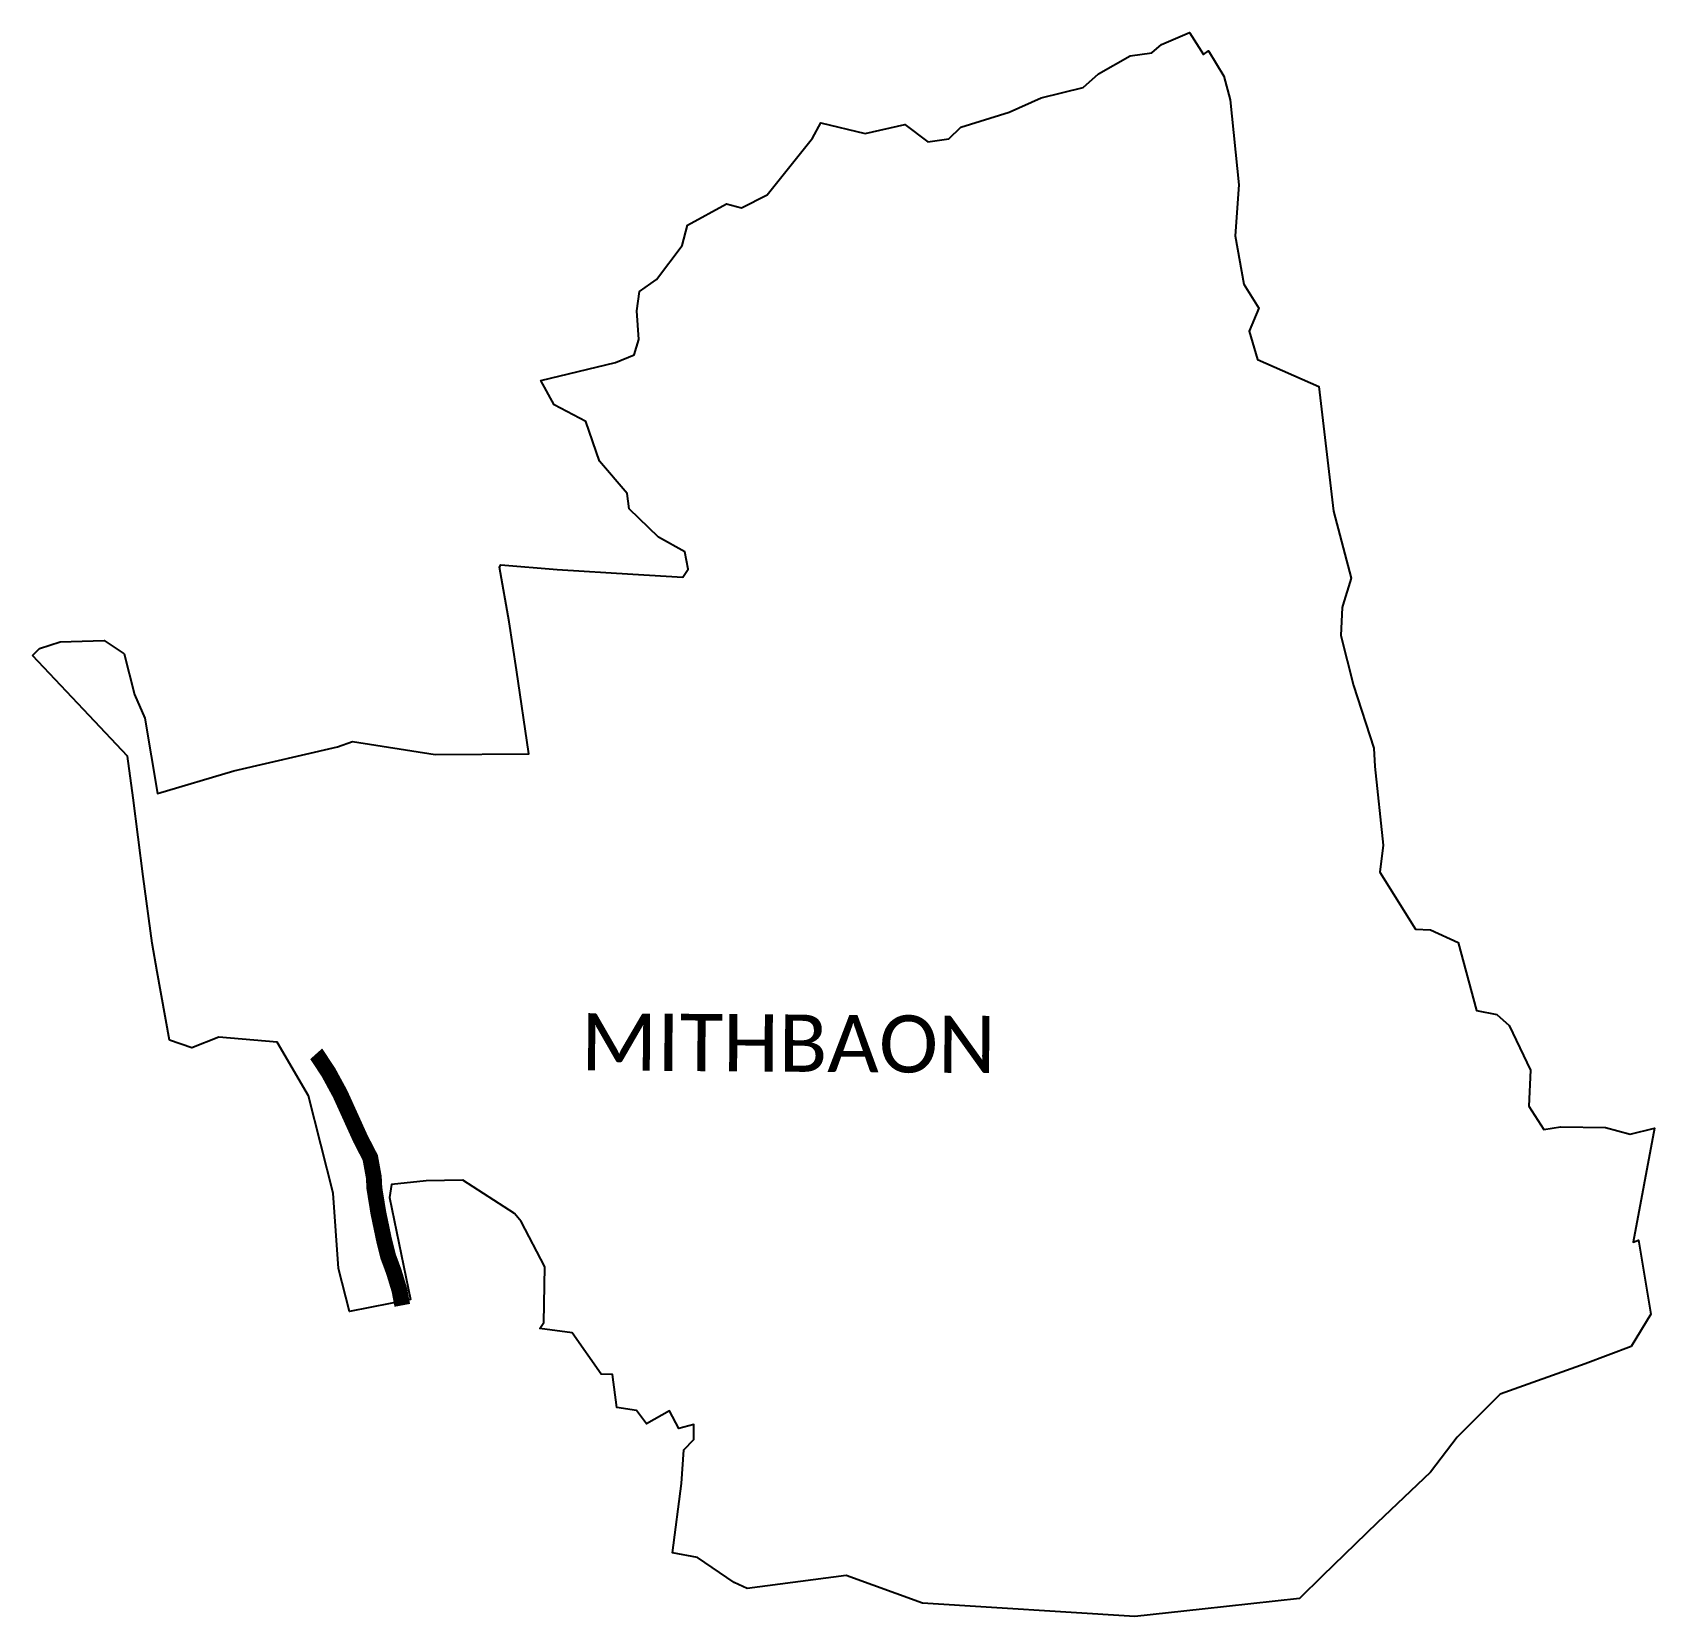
# Model space of a CAD drawing. Header units: metres. Extents: x 328606 to 333715, y 1800923 to 1805912.
import ezdxf

# ---------------------------------------------------------------- set-up
doc = ezdxf.new("R2010")
doc.units = ezdxf.units.M
for name, color, linetype in [('UNPROTECTED', 130, 'Continuous'), ('village', 3, 'Continuous'), ('VILLAGE NAME', 250, 'Continuous')]:
    doc.layers.add(name, color=color, linetype=linetype)

msp = doc.modelspace()

# ---------------------------------------------------------------- linework, layer by layer
at = {"color": 3}
for points in [[(330497, 1804205.9), (330653.7, 1804196.7), (330670.6, 1804221.4), (330660.5, 1804276.7), (330577.5, 1804322.9), (330485.2, 1804412.4), (330478.7, 1804460.4), (330392, 1804561.6), (330348.2, 1804686.9), (330248.8, 1804739.9), (330206.5, 1804816.2), (330441.6, 1804872.4), (330501.3, 1804896.7), (330515.7, 1804945.7), (330509.7, 1805036), (330517.7, 1805096.6), (330570.7, 1805134.4), (330652.5, 1805241.7), (330668.9, 1805305.2), (330791.4, 1805372.2), (330838.7, 1805359.9), (330920.3, 1805401.4), (331062.7, 1805579.2), (331089, 1805627.5), (331228.2, 1805594.5), (331353.4, 1805623), (331425.8, 1805568.2), (331492.2, 1805577.6), (331529.6, 1805613.6), (331681.8, 1805661.7), (331782.4, 1805706.2), (331915.6, 1805739.1), (331963, 1805782.2), (332063.5, 1805838.5), (332131.1, 1805848), (332161.9, 1805874.1), (332249.8, 1805912.5), (332294.2, 1805843.4), (332310, 1805854.8), (332358.2, 1805774.7), (332377.8, 1805700.7), (332405.2, 1805432.4), (332393.8, 1805271.4), (332420.9, 1805120), (332468.9, 1805044.1), (332437.5, 1804971.2), (332464.5, 1804882.2), (332657, 1804797.4), (332703.8, 1804404.1), (332759.4, 1804193.6), (332733.3, 1804108.2), (332731.1, 1804101.1), (332727, 1804012.9), (332766.4, 1803855.8), (332830.4, 1803657.9), (332833.5, 1803600.1), (332860.2, 1803352.9), (332850.1, 1803267), (332962.4, 1803087.9), (333009.4, 1803086.1), (333096, 1803046.4), (333154.5, 1802831.2), (333218.1, 1802818.8), (333256.8, 1802784.4), (333324, 1802643.3), (333318.8, 1802530.2), (333365.7, 1802456.9), (333419.1, 1802465.3), (333560.9, 1802462.8), (333638.3, 1802442.7), (333714.9, 1802461.5), (333647.7, 1802101.5), (333663.9, 1802108.2), (333702.7, 1801875.7), (333640.8, 1801773.7), (333496.6, 1801718.3), (333228.6, 1801623.3), (333093.3, 1801488.1), (333008.9, 1801377.5), (332840.7, 1801218.1), (332669.3, 1801051.2), (332596.2, 1800979.1), (332289.8, 1800945.8), (332077.5, 1800922.7), (331408.6, 1800965.1), (331168.7, 1801052.2), (330856.6, 1801010.9), (330816.1, 1801030), (330700, 1801108.8), (330621.4, 1801123.9), (330649.9, 1801341.4), (330656.9, 1801447.4), (330689, 1801480.8), (330688.6, 1801527.4), (330641.8, 1801515), (330612, 1801570.4), (330539.3, 1801530.2), (330508.1, 1801572.2), (330446.1, 1801581.7), (330433.1, 1801685.6), (330396.6, 1801685.9), (330305.7, 1801816.6), (330203.8, 1801829.6), (330216.1, 1801849.1), (330220, 1802024.3), (330144.8, 1802167.6), (330123.6, 1802192), (329960.8, 1802297), (329845.4, 1802295.2), (329737, 1802283.9), (329730.3, 1802242.5), (329796.8, 1801921.7), (329603.8, 1801883.3), (329569.5, 1802019.3), (329552.3, 1802256), (329474.8, 1802562.8), (329376.6, 1802731.6), (329192.3, 1802747.5), (329107.1, 1802714.1), (329037, 1802738.1), (328998.3, 1802953.9), (328982.2, 1803043.4), (328954.7, 1803253.8), (328922.3, 1803501.2), (328905.1, 1803633.3), (328784.5, 1803761), (328605.6, 1803950.4)], [(328605.6, 1803950.4), (328627.6, 1803972.3), (328692.5, 1803993), (328831.6, 1803996.8), (328894.3, 1803955.4), (328926.6, 1803827.2), (328959.8, 1803752.5), (328999.7, 1803514.9), (329239.6, 1803586.2), (329566, 1803662.6), (329613.3, 1803678.8), (329873.8, 1803637.8), (330169.3, 1803639.9), (330130.6, 1803904.4), (330107.3, 1804056.1), (330076.4, 1804228.4), (330080.9, 1804235.6), (330258.1, 1804220.6)]]:
    msp.add_lwpolyline(points, dxfattribs=at)
at = {"layer": 'UNPROTECTED', "flags": 128}
msp.add_lwpolyline([(329499.1, 1802695.1, 50, 50, 0), (329500.8, 1802693.2, 50, 50, 0), (329538, 1802636.7, 50, 50, 0), (329574.3, 1802570, 50, 50, 0), (329577.8, 1802562.4, 50, 50, 0), (329614.7, 1802481, 50, 50, 0), (329638.8, 1802427.8, 50, 50, 0), (329669.6, 1802368.1, 50, 50, 0), (329680.8, 1802306.5, 50, 50, 0), (329682.6, 1802271.5, 50, 50, 0), (329695.1, 1802194.4, 50, 50, 0), (329713, 1802109, 50, 50, 0), (329726.1, 1802056.6, 50, 50, 0), (329743.6, 1802009.7, 50, 50, 0), (329761.4, 1801951.3, 50, 50, 0), (329770.5, 1801903, 50, 50, 0)], format="xyseb", dxfattribs=at)
at = {"layer": 'village'}
msp.add_lwpolyline([(330258.1, 1804220.6), (330497, 1804205.9)], dxfattribs=at)

# ---------------------------------------------------------------- texts
at = {"layer": 'VILLAGE NAME', "insert": (330333.8, 1802823.5), "char_height": 180.345, "attachment_point": 1, "rotation": 359.6139}
msp.add_mtext_dynamic_manual_height_columns('{\\fCalibri|b0|i0|c0|p34;MITHBAON}', width=1779.605, gutter_width=901.7, heights=[0], dxfattribs=at)

doc.saveas('drawing.dxf')
